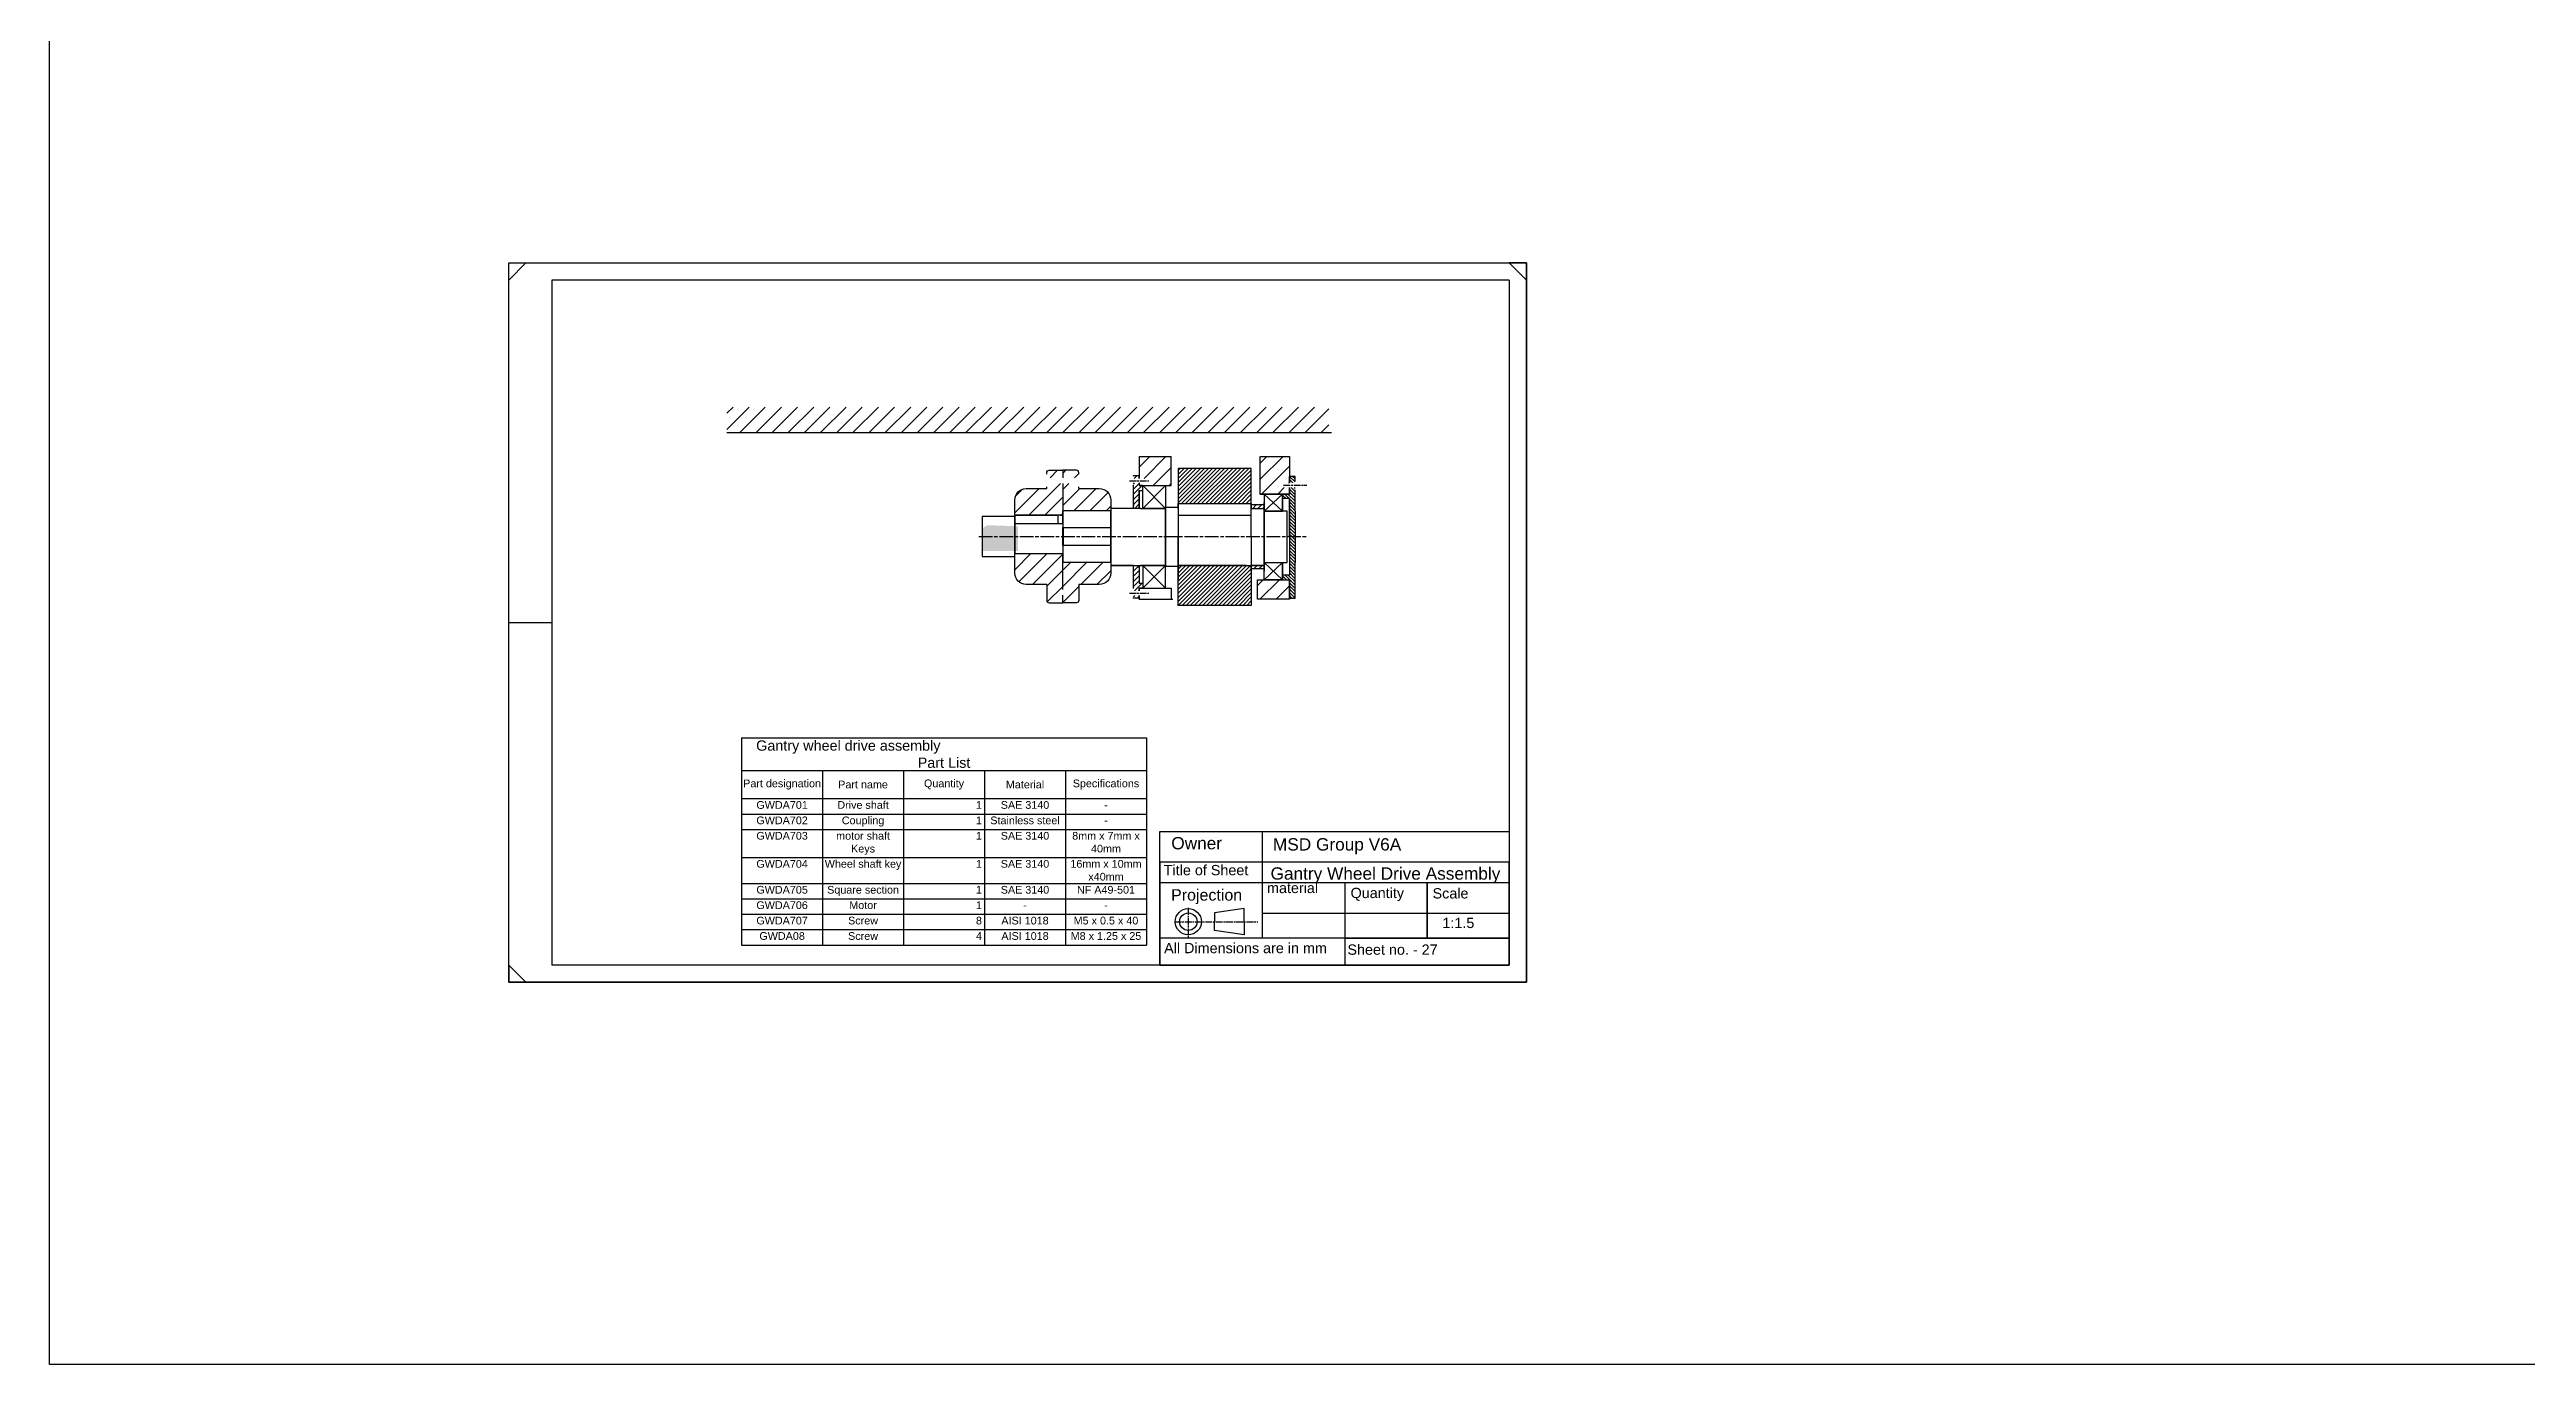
# Model space of a CAD drawing. Header units: millimetres. Extents: x -15074 to 21675, y -7568 to 6574.
# Drawn here: x -15074 to -12905, y -2580 to -1428 of the extents above; entities that cross this region are included whole.
import ezdxf

# ---------------------------------------------------------------- set-up
doc = ezdxf.new("R2010")
doc.units = ezdxf.units.MM
for name, pattern in [('AM_ISO08W050', [18, 12, -1.5, 3, -1.5]), ('AM_ISO08W050x2', [9, 6, -0.75, 1.5, -0.75]), ('Amconstr', [9999, 9999, 0])]:
    doc.linetypes.add(name, pattern=pattern)
for name, color, linetype, lineweight in [('AM_4', 92, 'Continuous', 25), ('AM_7', 142, 'AM_ISO08W050', 25), ('AM_8', 1, 'Continuous', 25), ('AM_CL', 1, 'Amconstr', 25)]:
    doc.layers.add(name, color=color, linetype=linetype, lineweight=lineweight)
doc.styles.get("Standard").update_dxf_attribs({"font": 'arial.ttf'})
doc.linetypes.add('Amzigzag', pattern='A,0.0001,[136,genltshp.shx,S=0.04,R=0,X=0,Y=0],-11', length=11.0001)
pattern_1 = [(45, (-17319.0315, -3584.497), (-2.245064, 2.245064), [])]
pattern_2 = [(135, (-338765.5986, -106396.4363), (-1.414213562, -1.414213562), [])]
pattern_3 = [(45, (-22267.2, -4407.257), (-7.071068, 7.071068), [])]
pattern_4 = [(45, (-16763.629, -3351.168), (-7.071068, 7.071068), [])]

# ---------------------------------------------------------------- blocks, each defined once
blk = doc.blocks.new('*T276')
at = {"color": 0, "linetype": 'ByBlock', "lineweight": -2, "transparency": 16777216}
for p, q in [((0, 0), (354.4, 0)), ((0, 0), (0, -181.6)), ((354.4, 0), (354.4, -181.6)), ((0, -28.8), (354.4, -28.8)), ((70.9, -28.8), (70.9, -181.6)), ((141.8, -28.8), (141.8, -181.6)), ((212.6, -28.8), (212.6, -181.6)), ((283.5, -28.8), (283.5, -181.6)), ((0, -53.3), (354.4, -53.3)), ((0, -66.8), (354.4, -66.8)), ((0, -80.3), (354.4, -80.3)), ((0, -104.9), (354.4, -104.9)), ((0, -127.6), (354.4, -127.6)), ((0, -141.1), (354.4, -141.1)), ((0, -154.6), (354.4, -154.6)), ((0, -168.1), (354.4, -168.1)), ((0, -181.6), (354.4, -181.6))]:
    blk.add_line(p, q, dxfattribs=at)
at = {"color": 0, "transparency": 16777216}
for s, insert, char_height, width, attachment_point in [('Gantry wheel drive assembly                                                 Part List', (177.2, -14.4), 9, 349.892, 5), ('Part designation', (35.4, -41), 6.75, 66.378, 5), ('Part name', (106.3, -41), 6.75, 66.378, 5), ('Quantity', (177.2, -41), 6.75, 66.378, 5), ('Material', (248.1, -41), 6.75, 66.378, 5), ('Specifications', (319, -41), 6.75, 66.378, 5), ('GWDA701', (35.4, -55.5), 6.75, 66.378, 2), ('Drive shaft', (106.3, -55.5), 6.75, 66.378, 2), ('1', (210.4, -55.5), 6.75, 66.378, 3), ('SAE 3140', (248.1, -55.5), 6.75, 66.378, 2), ('-', (319, -55.5), 6.75, 66.378, 2), ('GWDA702', (35.4, -69), 6.75, 66.378, 2), ('GWDA703', (35.4, -82.5), 6.75, 66.378, 2), ('motor shaft Keys', (106.3, -82.5), 6.75, 66.378, 2), ('Coupling', (106.3, -69), 6.75, 66.378, 2), ('1', (210.4, -69), 6.75, 66.378, 3), ('1', (210.4, -82.5), 6.75, 66.378, 3), ('Stainless steel', (248.1, -69), 6.75, 66.378, 2), ('SAE 3140', (248.1, -82.5), 6.75, 66.378, 2), ('8mm x 7mm x 40mm', (319, -82.5), 6.75, 66.378, 2), ('-', (319, -69), 6.75, 66.378, 2), ('GWDA704', (35.4, -107.1), 6.75, 66.378, 2), ('Wheel shaft key', (106.3, -107.1), 6.75, 66.378, 2), ('1', (210.4, -107.1), 6.75, 66.378, 3), ('SAE 3140', (248.1, -107.1), 6.75, 66.378, 2), ('16mm x 10mm x40mm', (319, -107.1), 6.75, 66.378, 2), ('GWDA705', (35.4, -129.8), 6.75, 66.378, 2), ('Square section', (106.3, -129.8), 6.75, 66.378, 2), ('1', (210.4, -129.8), 6.75, 66.378, 3), ('SAE 3140', (248.1, -129.8), 6.75, 66.378, 2), ('NF A49-501', (319, -129.8), 6.75, 66.378, 2), ('GWDA706', (35.4, -143.3), 6.75, 66.378, 2), ('Motor', (106.3, -143.3), 6.75, 66.378, 2), ('1', (210.4, -143.3), 6.75, 66.378, 3), ('-', (248.1, -143.3), 6.75, 66.378, 2), ('-', (319, -143.3), 6.75, 66.378, 2), ('GWDA707', (35.4, -156.8), 6.75, 66.378, 2), ('GWDA08', (35.4, -170.3), 6.75, 66.378, 2), ('Screw', (106.3, -156.8), 6.75, 66.378, 2), ('Screw', (106.3, -170.3), 6.75, 66.378, 2), ('4', (210.4, -170.3), 6.75, 66.378, 3), ('8', (210.4, -156.8), 6.75, 66.378, 3), ('AISI 1018', (248.1, -156.8), 6.75, 66.378, 2), ('AISI 1018', (248.1, -170.3), 6.75, 66.378, 2), ('M8 x 1.25 x 25', (319, -170.3), 6.75, 66.378, 2), ('M5 x 0.5 x 40', (319, -156.8), 6.75, 66.378, 2)]:
    blk.add_mtext(s, dxfattribs=dict(at, insert=insert, char_height=char_height, width=width, attachment_point=attachment_point))

msp = doc.modelspace()

# ---------------------------------------------------------------- hatches: boundary and pattern name
h = msp.add_hatch()
h.set_pattern_fill('ANSI31', color=256)
h.set_pattern_definition(pattern_1)
h.paths.add_polyline_path([(-14119.425, -1801.228), (-14124.425, -1801.228), (-14124.425, -1801.855), (-14124.425, -1803.855), (-14123.725, -1803.855), (-14123.025, -1803.855), (-14119.425, -1803.855)])
h.paths.add_polyline_path([(-14119.425, -1906.319), (-14123.025, -1906.319), (-14123.725, -1906.319), (-14124.425, -1906.319), (-14124.425, -1908.319), (-14124.425, -1908.768), (-14119.425, -1908.768)])
h.paths.add_polyline_path([(-14119.425, -1880.073), (-14124.425, -1880.073), (-14124.425, -1900.319), (-14124.425, -1902.319), (-14123.725, -1902.319), (-14123.025, -1902.319), (-14119.425, -1902.319), (-14119.425, -1900.073), (-14116.425, -1900.073), (-14116.425, -1895.587), (-14119.425, -1895.587)])
h.paths.add_polyline_path([(-14124.425, -1830.073), (-14119.425, -1830.073), (-14119.425, -1814.559), (-14116.425, -1814.559), (-14116.425, -1810.073), (-14119.425, -1810.073), (-14119.425, -1807.855), (-14123.025, -1807.855), (-14123.725, -1807.855), (-14124.425, -1807.855), (-14124.425, -1809.855)])
h = msp.add_hatch()
h.set_pattern_fill('ANSI31', color=256)
h.set_pattern_definition(pattern_1)
h.paths.add_polyline_path([(-14009.96, -1830.073), (-14009.96, -1827.073), (-14021.393, -1827.073), (-14021.393, -1830.073)])
h.paths.add_polyline_path([(-14009.96, -1883.073), (-14009.96, -1880.073), (-14021.393, -1880.073), (-14021.393, -1882.087), (-14021.376, -1882.087), (-14021.376, -1883.073)])
at = {"layer": 'AM_8'}
h = msp.add_hatch(dxfattribs=at)
h.set_pattern_fill('_U', color=256, scale=10, angle=45, style=0, pattern_type=0)
h.set_pattern_definition(pattern_4)
h.paths.add_polyline_path([(-14480.425, -1763.766), (-13953.287, -1763.766), (-13953.287, -1741.468), (-14480.425, -1741.468)])
at = {"layer": 'AM_8', "true_color": 0x000000}
h = msp.add_hatch(dxfattribs=at)
h.set_pattern_fill('_U', color=18, scale=10, angle=45, style=0, pattern_type=0)
h.set_pattern_definition(pattern_4)
edge = h.paths.add_edge_path()
edge.add_line((-14200.375, -1798.766), (-14200.375, -1803.266))
edge.add_line((-14200.375, -1803.266), (-14186.375, -1803.266))
edge.add_line((-14186.375, -1803.266), (-14186.375, -1796.766))
edge.add_line((-14186.375, -1796.766), (-14198.375, -1796.766))
edge.add_arc((-14198.375, -1798.766), 2, 90, 180)
h = msp.add_hatch(dxfattribs=at)
h.set_pattern_fill('_U', color=18, scale=10, angle=45, style=0, pattern_type=0)
h.set_pattern_definition(pattern_3)
edge = h.paths.add_edge_path(flags=0)
edge.add_line((-14172.375, -1803.266), (-14186.375, -1803.266))
edge.add_line((-14186.375, -1796.766), (-14186.375, -1803.266))
edge.add_line((-14174.375, -1796.766), (-14186.375, -1796.766))
edge.add_arc((-14174.375, -1798.766), 2, 0, 90)
edge.add_line((-14172.375, -1803.266), (-14172.375, -1798.766))
edge = h.paths.add_edge_path(flags=0)
edge.add_line((-14186.375, -1808.266), (-14172.375, -1808.266))
edge.add_line((-14172.375, -1812.766), (-14172.375, -1808.266))
edge.add_line((-14154.375, -1812.766), (-14172.375, -1812.766))
edge.add_arc((-14154.375, -1822.766), 10, 0, 90)
edge.add_line((-14144.375, -1832.266), (-14144.375, -1822.766))
edge.add_line((-14186.375, -1832.266), (-14144.375, -1832.266))
edge.add_line((-14186.375, -1808.266), (-14186.375, -1832.266))
edge = h.paths.add_edge_path(flags=0)
edge.add_line((-14186.375, -1808.266), (-14172.375, -1808.266))
edge.add_line((-14186.375, -1803.266), (-14186.375, -1808.266))
edge.add_line((-14172.375, -1803.266), (-14186.375, -1803.266))
edge.add_line((-14172.375, -1808.266), (-14172.375, -1803.266))
edge = h.paths.add_edge_path(flags=0)
edge.add_line((-14186.375, -1808.266), (-14172.375, -1808.266))
edge.add_line((-14186.375, -1803.266), (-14186.375, -1808.266))
edge.add_line((-14172.375, -1803.266), (-14186.375, -1803.266))
edge.add_line((-14172.375, -1808.266), (-14172.375, -1803.266))
h = msp.add_hatch(dxfattribs=at)
h.set_pattern_fill('_U', color=18, scale=10, angle=45, style=0, pattern_type=0)
h.set_pattern_definition([(45, (-20794.453, -3929.301), (-7.071068, 7.071068), [])])
edge = h.paths.add_edge_path()
edge.add_line((-14119.425, -1807.855), (-14109.025, -1807.855))
edge.add_line((-14109.025, -1807.855), (-14108.425, -1807.255))
edge.add_line((-14108.425, -1807.255), (-14108.425, -1804.455))
edge.add_line((-14108.425, -1804.455), (-14109.025, -1803.855))
edge.add_line((-14109.025, -1803.855), (-14119.425, -1803.855))
edge.add_line((-14119.425, -1784.682), (-14119.425, -1803.855))
edge.add_line((-14091.425, -1784.682), (-14119.425, -1784.682))
edge.add_line((-14091.425, -1810.587), (-14091.425, -1784.682))
edge.add_line((-14119.425, -1810.073), (-14091.425, -1810.073))
edge.add_line((-14119.425, -1807.855), (-14119.425, -1810.587))
h.paths.add_polyline_path([(-14109.025, -1807.855), (-14108.425, -1807.255), (-14108.425, -1804.455), (-14109.025, -1803.855), (-14119.425, -1803.855), (-14119.425, -1807.855)], flags=16)
h.paths.add_polyline_path([(-14109.025, -1807.855), (-14108.425, -1807.255), (-14108.425, -1804.455), (-14109.025, -1803.855), (-14119.425, -1803.855), (-14119.425, -1807.855)], flags=16)
h = msp.add_hatch(dxfattribs=at)
h.set_pattern_fill('_U', color=18, scale=2.5, angle=45, style=0, pattern_type=0)
h.set_pattern_definition([(45, (-17319.0315, -3584.497), (-1.767767, 1.767767), [])])
h.paths.add_polyline_path([(-14021.425, -1795.087), (-14085.425, -1795.087), (-14085.425, -1825.773), (-14021.425, -1825.773)])
h = msp.add_hatch(dxfattribs=at)
h.set_pattern_fill('_U', color=18, scale=10, angle=45, style=0, pattern_type=0)
h.set_pattern_definition([(45, (-20790.988, -3929.301), (-7.071068, 7.071068), [])])
edge = h.paths.add_edge_path(flags=0)
edge.add_line((-13987.96, -1807.837), (-13998.36, -1807.837))
edge.add_line((-13998.36, -1807.837), (-13998.96, -1808.437))
edge.add_line((-13998.96, -1808.437), (-13998.96, -1811.237))
edge.add_line((-13998.96, -1811.237), (-13998.36, -1811.837))
edge.add_line((-13998.36, -1811.837), (-13987.96, -1811.837))
edge.add_line((-13987.96, -1817.587), (-13987.96, -1811.837))
edge.add_line((-14013.453, -1817.587), (-13987.96, -1817.587))
edge.add_line((-14013.453, -1784.565), (-14013.453, -1817.587))
edge.add_line((-13987.96, -1784.565), (-14013.453, -1784.565))
edge.add_line((-13987.96, -1807.837), (-13987.96, -1784.565))
edge = h.paths.add_edge_path(flags=0)
edge.add_line((-13987.96, -1807.837), (-13998.36, -1807.837))
edge.add_line((-13987.96, -1811.837), (-13987.96, -1807.837))
edge.add_line((-13998.36, -1811.837), (-13987.96, -1811.837))
edge.add_line((-13998.96, -1811.237), (-13998.36, -1811.837))
edge.add_line((-13998.96, -1808.437), (-13998.96, -1811.237))
edge.add_line((-13998.36, -1807.837), (-13998.96, -1808.437))
edge = h.paths.add_edge_path(flags=0)
edge.add_line((-13987.96, -1807.837), (-13998.36, -1807.837))
edge.add_line((-13987.96, -1811.837), (-13987.96, -1807.837))
edge.add_line((-13998.36, -1811.837), (-13987.96, -1811.837))
edge.add_line((-13998.96, -1811.237), (-13998.36, -1811.837))
edge.add_line((-13998.96, -1808.437), (-13998.96, -1811.237))
edge.add_line((-13998.36, -1807.837), (-13998.96, -1808.437))
h = msp.add_hatch(dxfattribs=at)
h.set_pattern_fill('_U', color=18, scale=10, angle=45, style=0, pattern_type=0)
h.set_pattern_definition(pattern_4)
edge = h.paths.add_edge_path()
edge.add_line((-14186.375, -1808.266), (-14200.375, -1808.266))
edge.add_line((-14200.375, -1808.266), (-14200.375, -1812.766))
edge.add_line((-14200.375, -1812.766), (-14218.375, -1812.766))
edge.add_arc((-14218.375, -1822.766), 10, 90, 180)
edge.add_line((-14228.375, -1822.766), (-14228.375, -1836.101))
edge.add_line((-14228.375, -1836.101), (-14186.375, -1836.101))
edge.add_line((-14186.375, -1836.101), (-14186.375, -1808.266))
h = msp.add_hatch(dxfattribs=at)
h.set_pattern_fill('_U', color=18, scale=2, angle=135, style=0, pattern_type=0)
h.set_pattern_definition(pattern_2)
h.paths.add_polyline_path([(-13982.96, -1807.837), (-13987.96, -1807.837), (-13987.96, -1802.087), (-13982.96, -1802.087)], flags=0)
h.paths.add_polyline_path([(-13987.96, -1811.837), (-13982.96, -1811.837), (-13982.96, -1832.546), (-13987.96, -1832.546), (-13987.96, -1821.587), (-13993.96, -1821.587), (-13993.96, -1817.587), (-13987.96, -1817.587)], flags=0)
edge = h.paths.add_edge_path(flags=0)
edge.add_line((-13987.96, -1811.837), (-13982.96, -1811.837))
edge.add_line((-13987.96, -1811.837), (-13987.96, -1807.837))
edge.add_line((-13982.96, -1807.837), (-13987.96, -1807.837))
edge.add_line((-13982.96, -1807.837), (-13982.96, -1811.837))
edge = h.paths.add_edge_path(flags=0)
edge.add_line((-13987.96, -1811.837), (-13982.96, -1811.837))
edge.add_line((-13987.96, -1811.837), (-13987.96, -1807.837))
edge.add_line((-13982.96, -1807.837), (-13987.96, -1807.837))
edge.add_line((-13982.96, -1807.837), (-13982.96, -1811.837))
h = msp.add_hatch(dxfattribs=at)
h.set_pattern_fill('_U', color=18, scale=2, angle=135, style=0, pattern_type=0)
h.set_pattern_definition(pattern_2)
h.paths.add_polyline_path([(-13982.96, -1832.587), (-13982.96, -1877.587), (-13987.96, -1877.587), (-13987.96, -1832.587)])
at = {"layer": 'AM_8', "true_color": 0xffffff}
h = msp.add_hatch(dxfattribs=at)
h.set_pattern_fill('_U', scale=0.0001, angle=45, style=0, pattern_type=0)
h.set_pattern_definition([(45, (-22267.20010603, -4407.25667706), (-7.07106781187e-05, 7.07106781187e-05), [])])
h.paths.add_polyline_path([(-14256.911, -1847.616), (-14256.911, -1861.916), (-14256.911, -1867.371), (-14225.56, -1867.371), (-14225.56, -1845.785), (-14252.585, -1844.869)])
at = {"layer": 'AM_8', "true_color": 0x000000}
h = msp.add_hatch(dxfattribs=at)
h.set_pattern_fill('_U', color=18, scale=10, angle=45, style=0, pattern_type=0)
h.set_pattern_definition(pattern_3)
edge = h.paths.add_edge_path()
edge.add_arc((-14218.375, -1886.766), 10, 180, 270)
edge.add_line((-14218.375, -1896.766), (-14200.375, -1896.766))
edge.add_line((-14200.375, -1896.766), (-14200.375, -1910.766))
edge.add_arc((-14198.375, -1910.766), 2, 180, 270)
edge.add_line((-14198.375, -1912.766), (-14186.375, -1912.766))
edge.add_line((-14186.375, -1912.766), (-14186.375, -1869.766))
edge.add_line((-14186.375, -1869.766), (-14228.375, -1869.766))
edge.add_line((-14228.375, -1869.766), (-14228.375, -1886.766))
h = msp.add_hatch(dxfattribs=at)
h.set_pattern_fill('_U', color=18, scale=10, angle=45, style=0, pattern_type=0)
h.set_pattern_definition(pattern_3)
edge = h.paths.add_edge_path()
edge.add_line((-14186.375, -1912.766), (-14174.375, -1912.766))
edge.add_arc((-14174.375, -1910.766), 2, 270, 360)
edge.add_line((-14172.375, -1910.766), (-14172.375, -1896.766))
edge.add_line((-14172.375, -1896.766), (-14154.375, -1896.766))
edge.add_arc((-14154.375, -1886.766), 10, 270, 360)
edge.add_line((-14144.375, -1886.766), (-14144.375, -1877.266))
edge.add_line((-14144.375, -1877.266), (-14186.375, -1877.266))
edge.add_line((-14186.375, -1877.266), (-14186.375, -1912.766))
h = msp.add_hatch(dxfattribs=at)
h.set_pattern_fill('_U', color=18, scale=2.5, angle=45, style=0, pattern_type=0)
h.set_pattern_definition([(45, (-17318.999, -3582.483), (-1.767767, 1.767767), [])])
h.paths.add_polyline_path([(-14021.393, -1880.073), (-14085.393, -1880.073), (-14085.393, -1915.073), (-14021.393, -1915.073)])
h = msp.add_hatch(dxfattribs=at)
h.set_pattern_fill('_U', color=18, scale=2, angle=135, style=0, pattern_type=0)
h.set_pattern_definition(pattern_2)
h.paths.add_polyline_path([(-13993.96, -1892.587), (-13993.96, -1888.587), (-13987.96, -1888.587), (-13987.96, -1877.587), (-13982.96, -1877.587), (-13982.96, -1908.704), (-13987.96, -1908.704), (-13987.96, -1892.587)])
h = msp.add_hatch(dxfattribs=at)
h.set_pattern_fill('_U', color=18, scale=10, angle=45, style=0, pattern_type=0)
h.set_pattern_definition([(45, (-339170.722, -106321.976), (-7.0710678, 7.0710678), [])])
h.paths.add_polyline_path([(-13987.96, -1892.587), (-13987.96, -1909.587), (-14015.96, -1909.587), (-14015.96, -1892.587)])

# ---------------------------------------------------------------- linework, layer by layer
for p, q in [((-14671.394, -1630.131), (-14656.394, -1615.131)), ((-13780.394, -1630.131), (-13795.394, -1615.131)), ((-14633.894, -1630.131), (-14633.894, -1645.131)), ((-13795.394, -1630.131), (-13795.394, -1645.131)), ((-14480.425, -1763.766), (-13950.986, -1763.766)), ((-14124.425, -1801.855), (-14124.425, -1801.228)), ((-14096.425, -1830.073), (-14116.425, -1810.073)), ((-14116.425, -1810.073), (-14116.425, -1810.073)), ((-14116.425, -1830.073), (-14096.425, -1810.073)), ((-14009.96, -1832.587), (-13993.96, -1817.587)), ((-13993.96, -1832.587), (-14009.96, -1817.587)), ((-13993.96, -1817.587), (-13993.96, -1832.587)), ((-13993.96, -1817.587), (-13987.96, -1817.587)), ((-14188.609, -1836.101), (-14186.375, -1836.101)), ((-14118.386, -1830.073), (-14144.425, -1830.113)), ((-14144.425, -1830.113), (-14144.325, -1879.419)), ((-14009.96, -1882.087), (-14009.96, -1827.087)), ((-14256.911, -1843.56), (-14256.911, -1865.972)), ((-14228.375, -1843.56), (-14228.375, -1869.766)), ((-14124.425, -1880.073), (-14144.375, -1880.073)), ((-14144.375, -1880.073), (-14096.425, -1880.073)), ((-14116.425, -1900.073), (-14096.425, -1880.073)), ((-14116.425, -1880.073), (-14096.425, -1900.073)), ((-14021.425, -1882.087), (-14021.376, -1882.087)), ((-14009.96, -1877.587), (-13993.96, -1892.587)), ((-13993.96, -1877.587), (-14009.96, -1892.587)), ((-13993.96, -1892.587), (-13993.96, -1877.587)), ((-14124.425, -1908.768), (-14124.425, -1908.319)), ((-14015.96, -1892.587), (-13987.96, -1892.587)), ((-14671.394, -1930.131), (-14633.894, -1930.131)), ((-14119.425, -1909.587), (-14091.425, -1909.587)), ((-14118.025, -1909.587), (-14090.025, -1909.587)), ((-14027.605, -2180.695), (-14053.564, -2184.564)), ((-14027.605, -2184.564), (-14027.605, -2180.695)), ((-14076.469, -2192.195), (-14076.469, -2192.195)), ((-14076.469, -2192.195), (-14076.469, -2192.195)), ((-14027.605, -2203.695), (-14053.564, -2199.826)), ((-14027.605, -2199.826), (-14027.605, -2203.695)), ((-13939.394, -2206.731), (-13939.394, -2230.131)), ((-14671.394, -2230.131), (-14656.394, -2245.131))]:
    msp.add_line(p, q)
for points in [[(-15073.546, -68.291), (-8789.035, -68.291), (-8789.035, -2580.092), (-15073.546, -2580.092)], [(-14671.394, -1615.131), (-13780.394, -1615.131), (-13780.394, -2245.131), (-14671.394, -2245.131)], [(-14085.425, -1825.773), (-14021.425, -1825.773), (-14021.425, -1795.087), (-14085.425, -1795.087)], [(-14096.425, -1830.073), (-14116.425, -1830.073), (-14116.425, -1810.073), (-14096.425, -1810.073)], [(-14013.453, -1817.587), (-13987.96, -1817.587), (-13987.96, -1817.587), (-14013.453, -1817.587)], [(-14009.96, -1832.587), (-13993.96, -1832.587), (-13993.96, -1817.587), (-14009.96, -1817.587)], [(-14228.375, -1837.266), (-14256.911, -1837.266), (-14256.911, -1872.266), (-14228.375, -1872.266)], [(-14186.361, -1836.101), (-14228.375, -1836.101), (-14228.375, -1843.431), (-14186.361, -1843.431)], [(-14228.375, -1843.431), (-14190.375, -1843.431), (-14190.375, -1836.431), (-14228.375, -1836.431)], [(-14085.425, -1881.073), (-14096.425, -1881.073), (-14096.425, -1829.073), (-14085.425, -1829.073)], [(-14021.393, -1830.073), (-14009.96, -1830.073), (-14009.96, -1827.073), (-14021.393, -1827.073)], [(-14186.361, -1846.766), (-14144.375, -1846.766), (-14144.375, -1862.766), (-14186.361, -1862.766)], [(-14185.749, -1846.766), (-14144.375, -1846.766), (-14144.375, -1862.766), (-14185.749, -1862.766)], [(-14096.425, -1880.073), (-14116.425, -1880.073), (-14116.425, -1900.073), (-14096.425, -1900.073)], [(-14085.393, -1880.073), (-14021.393, -1880.073), (-14021.393, -1915.073), (-14085.393, -1915.073)], [(-14021.393, -1880.073), (-14009.96, -1880.073), (-14009.96, -1883.073), (-14021.393, -1883.073)], [(-14009.96, -1877.587), (-13993.96, -1877.587), (-13993.96, -1892.587), (-14009.96, -1892.587)], [(-14015.96, -1892.587), (-13987.96, -1892.587), (-13987.96, -1909.587), (-14015.96, -1909.587)], [(-14101.394, -2113.131), (-13795.394, -2113.131), (-13795.394, -2230.131), (-14101.394, -2230.131)], [(-14101.394, -2230.131), (-13795.394, -2230.131), (-13795.394, -2140.131), (-14101.394, -2140.131)], [(-14101.394, -2230.131), (-13795.394, -2230.131), (-13795.394, -2158.131), (-14101.394, -2158.131)], [(-13867.394, -2158.131), (-13939.394, -2158.131), (-13939.394, -2206.731), (-13867.394, -2206.731)], [(-13795.394, -2158.131), (-13867.394, -2158.131), (-13867.394, -2206.731), (-13795.394, -2206.731)], [(-14101.394, -2230.131), (-13795.394, -2230.131), (-13795.394, -2206.731), (-14101.394, -2206.731)]]:
    msp.add_lwpolyline(points, close=True)
for points in [[(-14633.894, -2245.131), (-14671.394, -2245.131), (-14671.394, -1615.131), (-14633.894, -1615.131)], [(-14671.394, -1630.131), (-14671.394, -1615.131), (-13780.394, -1615.131), (-13780.394, -1630.131)], [(-13795.394, -2245.131), (-13780.394, -2245.131), (-13780.394, -1615.131), (-13795.394, -1615.131)], [(-14633.894, -1630.131), (-14633.894, -2230.131)], [(-13795.394, -1630.131), (-14633.894, -1630.131)], [(-13795.394, -1630.131), (-13795.394, -2230.131)], [(-14119.425, -1784.682), (-14119.425, -1803.855)], [(-14091.496, -1810.073), (-14091.496, -1784.682)], [(-14021.393, -1855.073), (-14021.393, -1795.073), (-14085.425, -1795.073), (-14085.425, -1855.073)], [(-13987.96, -1811.837), (-13987.96, -1817.587), (-14013.416, -1817.587), (-14013.416, -1784.565)], [(-13987.96, -1784.565), (-13987.96, -1807.837)], [(-14200.375, -1812.766), (-14200.375, -1811.266)], [(-14186.375, -1808.266), (-14186.375, -1832.266)], [(-14186.375, -1808.266), (-14186.375, -1832.266)], [(-14172.375, -1812.766), (-14172.375, -1811.266)], [(-14124.425, -1801.228), (-14119.425, -1801.228), (-14119.425, -1803.855)], [(-14124.425, -1828.087), (-14124.425, -1809.855)], [(-14119.425, -1807.826), (-14119.425, -1810.073), (-14091.425, -1810.073), (-14091.425, -1800.559)], [(-14119.425, -1803.855), (-14119.425, -1802.087)], [(-14119.425, -1803.855), (-14119.425, -1802.087)], [(-14119.425, -1807.855), (-14119.425, -1810.073)], [(-14119.425, -1814.559), (-14116.425, -1814.559), (-14116.425, -1810.073), (-14119.425, -1810.073)], [(-14119.425, -1828.059), (-14119.425, -1814.559)], [(-14119.425, -1814.587), (-14119.425, -1828.087)], [(-14009.96, -1817.587), (-13987.96, -1817.587), (-13987.96, -1811.837)], [(-14009.96, -1817.587), (-13987.96, -1817.587), (-13987.96, -1811.837)], [(-13987.96, -1821.587), (-13993.96, -1821.587), (-13993.96, -1817.587), (-13987.96, -1817.587)], [(-13987.96, -1807.837), (-13987.96, -1802.087)], [(-13987.96, -1807.837), (-13987.96, -1802.087)], [(-13982.96, -1805.837), (-13982.96, -1802.087), (-13987.96, -1802.087), (-13987.96, -1807.837)], [(-13987.96, -1811.837), (-13987.96, -1817.587)], [(-13987.96, -1821.587), (-13987.96, -1832.587)], [(-13982.96, -1832.587), (-13982.96, -1813.837)], [(-14228.375, -1839.766), (-14228.375, -1869.766), (-14186.375, -1869.766)], [(-14186.375, -1877.266), (-14144.375, -1877.266), (-14144.375, -1832.266), (-14186.375, -1832.266)], [(-14186.375, -1836.101), (-14186.375, -1832.266), (-14186.361, -1832.266), (-14186.361, -1877.266), (-14186.375, -1877.266), (-14186.375, -1869.766)], [(-14186.361, -1839.766), (-14186.361, -1869.766), (-14186.375, -1869.766)], [(-14124.425, -1826.087), (-14124.425, -1828.087)], [(-14124.425, -1830.073), (-14124.425, -1828.087)], [(-14119.425, -1828.087), (-14119.425, -1826.087)], [(-14119.425, -1828.087), (-14119.425, -1830.073)], [(-14119.425, -1830.073), (-14119.425, -1828.087)], [(-14118.425, -1830.073), (-14096.425, -1830.073), (-14096.425, -1880.073), (-14118.425, -1880.073)], [(-14085.425, -1830.073), (-14085.425, -1825.773), (-14021.393, -1825.773), (-14021.393, -1830.073)], [(-14085.425, -1829.073), (-14085.425, -1883.087)], [(-14085.425, -1830.073), (-14085.425, -1836.073), (-14021.393, -1836.073), (-14021.393, -1830.073)], [(-14021.376, -1828.087), (-14021.393, -1828.087)], [(-14021.393, -1836.073), (-14021.393, -1830.073), (-14009.96, -1830.073), (-14009.96, -1880.073), (-14021.393, -1880.073)], [(-14009.96, -1828.059), (-14009.96, -1825.059)], [(-14009.96, -1877.587), (-13989.768, -1877.587), (-13989.768, -1832.587), (-14009.96, -1832.587)], [(-14009.803, -1832.587), (-14009.803, -1832.439)], [(-13987.96, -1855.087), (-13987.96, -1832.587)], [(-13987.96, -1832.587), (-13987.96, -1877.587)], [(-13982.96, -1832.587), (-13982.96, -1877.587)], [(-14021.393, -1855.073), (-14021.393, -1915.073), (-14085.425, -1915.073), (-14085.425, -1855.073)], [(-14186.375, -1901.266), (-14186.375, -1877.266)], [(-14186.375, -1901.266), (-14186.375, -1877.266)], [(-14124.425, -1882.087), (-14124.425, -1880.073)], [(-14124.425, -1884.087), (-14124.425, -1882.087)], [(-14124.425, -1900.319), (-14124.425, -1882.087)], [(-14119.425, -1880.073), (-14119.425, -1882.087)], [(-14119.425, -1882.087), (-14119.425, -1880.073)], [(-14119.425, -1882.087), (-14119.425, -1895.587)], [(-14119.425, -1882.087), (-14119.425, -1884.087)], [(-14085.425, -1882.087), (-14085.425, -1892.087)], [(-14085.425, -1892.087), (-14085.425, -1882.087)], [(-14085.425, -1882.087), (-14085.425, -1892.087)], [(-14025.393, -1880.073), (-14085.393, -1880.073)], [(-14021.376, -1885.087), (-14021.376, -1882.087)], [(-14009.96, -1882.087), (-14009.96, -1885.087)], [(-14009.803, -1877.734), (-14009.803, -1877.587)], [(-13987.96, -1877.587), (-13987.96, -1888.587)], [(-13987.96, -1892.587), (-13987.96, -1908.704), (-13982.96, -1908.704), (-13982.96, -1877.587)], [(-14124.425, -1899.587), (-14124.425, -1895.587)], [(-14119.425, -1906.319), (-14119.425, -1908.768), (-14124.425, -1908.768)], [(-14119.425, -1895.587), (-14116.425, -1895.587), (-14116.425, -1900.073), (-14119.425, -1900.073)], [(-14119.425, -1899.587), (-14119.425, -1902.319)], [(-14119.425, -1899.587), (-14119.425, -1902.319)], [(-14119.425, -1902.319), (-14119.425, -1900.073), (-14091.425, -1900.073), (-14091.425, -1909.587)], [(-14119.425, -1909.587), (-14119.425, -1906.319)], [(-14119.425, -1906.319), (-14119.425, -1909.587)], [(-14091.425, -1900.073), (-14091.425, -1909.587)], [(-13987.96, -1888.587), (-13993.96, -1888.587), (-13993.96, -1892.587), (-13987.96, -1892.587)], [(-13987.96, -1909.587), (-13987.96, -1892.587)], [(-13982.96, -1892.587), (-13982.96, -1888.587)], [(-14011.394, -2206.731), (-14011.394, -2113.131), (-13795.394, -2113.131), (-13795.394, -2230.131), (-14011.394, -2230.131)], [(-14101.394, -2185.131), (-14101.394, -2230.131), (-13795.394, -2230.131), (-13795.394, -2185.131), (-14011.394, -2185.131)], [(-14053.564, -2184.564), (-14053.564, -2192.195)], [(-14027.605, -2192.195), (-14027.605, -2184.564)], [(-14053.564, -2199.826), (-14053.564, -2192.195)], [(-14027.605, -2192.195), (-14027.605, -2199.826)], [(-14671.394, -2230.131), (-14671.394, -2245.131), (-13780.394, -2245.131), (-13780.394, -2230.131)], [(-13795.394, -2230.131), (-14633.894, -2230.131)]]:
    msp.add_lwpolyline(points)
for points in [[(-14200.375, -1800.266), (-14200.375, -1798.766, -0.41421356), (-14198.375, -1796.766), (-14186.375, -1796.766), (-14186.375, -1803.266)], [(-14172.375, -1800.266), (-14172.375, -1798.766, 0.41421356), (-14174.375, -1796.766), (-14186.375, -1796.766), (-14186.375, -1803.266)], [(-14200.375, -1896.766), (-14218.375, -1896.766, -0.41421356), (-14228.375, -1886.766), (-14228.375, -1822.766, -0.41421356), (-14218.375, -1812.766), (-14200.375, -1812.766)], [(-14172.375, -1812.766), (-14154.375, -1812.766, -0.41421356), (-14144.375, -1822.766), (-14144.375, -1886.766, -0.41421356), (-14154.375, -1896.766), (-14172.375, -1896.766)], [(-14200.375, -1896.766), (-14200.375, -1910.766, 0.41421356), (-14198.375, -1912.766), (-14186.375, -1912.766), (-14186.375, -1906.266)], [(-14172.375, -1896.766), (-14172.375, -1910.766, -0.41421356), (-14174.375, -1912.766), (-14186.375, -1912.766), (-14186.375, -1906.266)]]:
    msp.add_lwpolyline(points, format="xyb")
for radius in [11.5, 7.631]:
    msp.add_circle((-14076.469, -2192.195), radius)
at = {"layer": 'AM_4', "color": 0, "linetype": 'Amzigzag'}
for p, q in [((-14119.425, -1784.682), (-14091.496, -1784.682)), ((-14013.248, -1784.565), (-13987.793, -1784.565))]:
    msp.add_line(p, q, dxfattribs=at)
at = {"layer": 'AM_7', "linetype": 'AM_ISO08W050x2'}
for p, q in [((-14127.956, -1805.855), (-14110.894, -1805.855)), ((-13993.216, -1809.837), (-13972.705, -1809.837)), ((-14127.956, -1904.319), (-14110.894, -1904.319)), ((-14076.469, -2180.166), (-14076.469, -2206.214)), ((-14088.498, -2192.195), (-14015.576, -2192.195)), ((-14076.469, -2192.195), (-14076.469, -2192.195)), ((-14076.469, -2192.195), (-14076.469, -2192.195))]:
    msp.add_line(p, q, dxfattribs=at)
at = {"layer": 'AM_7'}
msp.add_line((-14259.911, -1854.766), (-13973.38, -1854.766), dxfattribs=at)
at = {"layer": 'AM_CL'}
for p, q in [((-14119.425, -1828.087), (-14119.425, -1814.587)), ((-13987.96, -1832.587), (-13987.96, -1821.587)), ((-14021.393, -1828.087), (-14021.376, -1828.087)), ((-14085.393, -1880.073), (-14021.393, -1880.073))]:
    msp.add_line(p, q, dxfattribs=at)

# ---------------------------------------------------------------- block references
msp.add_blockref('*T276', (-14467.54, -2031.048))

# ---------------------------------------------------------------- texts
at = {"attachment_point": 1}
for s, width, gutter_width, heights, insert, char_height in [(' Owner', 75.92647, 22.5, [0], (-14095.556, -2118.009), 10.8), ('MSD Group V6A', 169.10896, 22.5, [0], (-14002.374, -2119.043), 10.8), ('Title of Sheet', 82.13864, 22.5, [0], (-14097.972, -2142.492), 9), ('Gantry Wheel Drive Assembly', 242.8387, 22.5, [0], (-14004.445, -2144.561), 10.8), ('Projection', 91.82755, 50.122, [0], (-14091.548, -2163.718), 10.0244), ('material', 68.15644, 22.5, [0], (-14007.551, -2158.131), 9), ('Quantity', 60.39605, 22.5, [0], (-13934.385, -2162.492), 9), ('Scale', 62.12165, 22.5, [0], (-13862.6, -2162.837), 9), ('\\pxi-3,l4,t4;1:1.5', 61.42069, 22.5, [0], (-13862.99, -2188.772), 9), ('All Dimensions are in mm', 173.76882, 22.5, [0], (-14097.627, -2210.768), 9), ('Sheet no. - 27', 130.8006, 22.5, [3.259], (-13937.146, -2212.148), 9)]:
    msp.add_mtext_dynamic_manual_height_columns(s, width=width, gutter_width=gutter_width, heights=heights, dxfattribs=dict(at, insert=insert, char_height=char_height))

doc.saveas('drawing.dxf')
